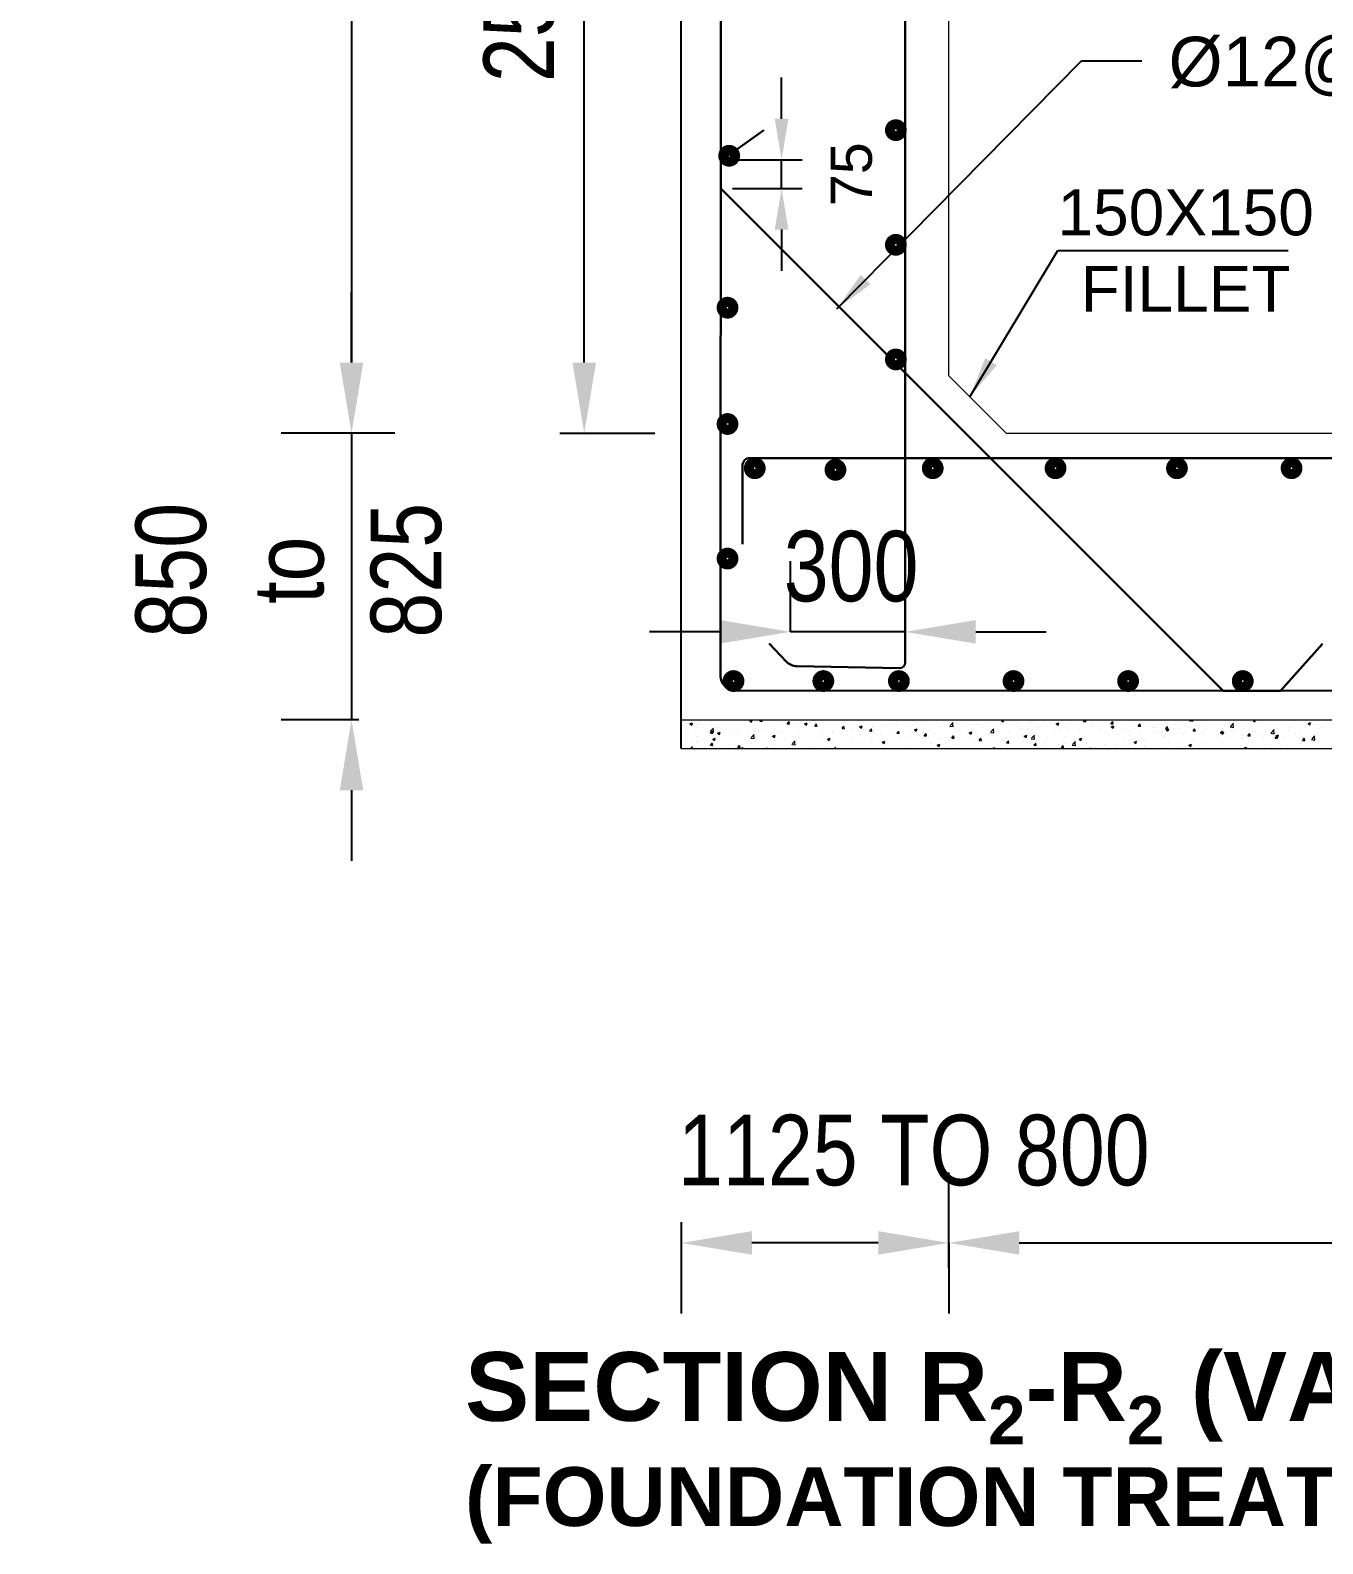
# Model space of a CAD drawing. Extents: x -358915 to 1258323, y -1667244 to -305611.
# Drawn here: x 703976 to 708374, y -1478012 to -1472863 of the extents above; entities that cross this region are included whole.
import ezdxf

# ---------------------------------------------------------------- set-up
doc = ezdxf.new("R2010")
doc.units = 0
doc.header["$LTSCALE"] = 300
doc.header["$MEASUREMENT"] = 0
doc.layers.get('DEFPOINTS').update_dxf_attribs({"linetype": 'CONTINUOUS'})
doc.layers.add('Dim', color=7, linetype='CONTINUOUS', lineweight=9)
doc.layers.add('ROD', color=1, linetype='CONTINUOUS', lineweight=30)
doc.layers.add('LINE', color=7, linetype='CONTINUOUS')
doc.layers.add('TXT', color=7, linetype='CONTINUOUS')
doc.styles.add('Arial', font='arial.ttf')
doc.styles.add('DIM', font='isocp3.shx')
doc.styles.add('dimText', font='ARIALN.TTF')
doc.dimstyles.new('dim n_120', dxfattribs={"dimtxt": 240, "dimasz": 240, "dimexe": 240, "dimexo": 150, "dimgap": 100, "dimtad": 2, "dimdec": 0, "dimzin": 0, "dimdsep": 46, "dimtxsty": 'DIM', "dimcen": 350, "dimclrd": 5, "dimclre": 5, "dimclrt": 7, "dimadec": 0, "dimazin": 0, "dimtfac": 1, "dimtdec": 0, "dimtmove": 0, "dimatfit": 3, "dimfxl": 240, "dimfxlon": 1, "dimtolj": 1, "dimtzin": 0, "dimarcsym": 0})
doc.dimstyles.new('dim_70', dxfattribs={"dimtxt": 140, "dimasz": 140, "dimexe": 70, "dimexo": 40, "dimgap": 50, "dimtad": 1, "dimdec": 0, "dimzin": 0, "dimdsep": 46, "dimtxsty": 'Arial', "dimcen": 0.09, "dimclrd": 5, "dimclre": 5, "dimclrt": 7, "dimadec": 0, "dimazin": 0, "dimtfac": 1, "dimtdec": 0, "dimtmove": 0, "dimatfit": 3, "dimfxl": 1, "dimtolj": 1, "dimtzin": 0, "dimarcsym": 0})

# ---------------------------------------------------------------- blocks, each defined once
blk = doc.blocks.new('*D1408')
at = {"layer": 'DEFPOINTS', "color": 0, "ltscale": 50, "transparency": 16777216}
for p in [(705775.8, -1465718.5), (705069.6, -1474233.5), (705367, -1474233.5)]:
    blk.add_point(p, dxfattribs=at)
at = {"layer": 'Dim', "color": 5, "lineweight": -2, "ltscale": 50, "transparency": 16777216}
for p, q in [((705309.6, -1465718.5), (704829.6, -1465718.5)), ((705069.6, -1465958.5), (705069.6, -1473993.5)), ((705217, -1474233.5), (704829.6, -1474233.5))]:
    blk.add_line(p, q, dxfattribs=at)
at = {"layer": 'Dim', "color": 5, "ltscale": 50, "transparency": 16777216}
for points in [[(705029.6, -1465958.5), (705109.6, -1465958.5), (705069.6, -1465718.5)], [(705029.6, -1473993.5), (705109.6, -1473993.5), (705069.6, -1474233.5)]]:
    blk.add_solid(points, dxfattribs=at)
at = {"layer": 'Dim', "color": 7, "ltscale": 50, "transparency": 16777216, "insert": (704935.4, -1469976), "char_height": 240, "attachment_point": 5, "rotation": 90, "style": 'dimText'}
blk.add_mtext('\\A1;6900 TO 7430 TO 7430', dxfattribs=at)
blk = doc.blocks.new('*D1409')
at = {"layer": 'DEFPOINTS', "color": 0, "ltscale": 50, "transparency": 16777216}
for p in [(705288.1, -1474233.5), (705069.6, -1475208.5), (705244, -1475208.5)]:
    blk.add_point(p, dxfattribs=at)
at = {"layer": 'Dim', "color": 5, "lineweight": -2, "ltscale": 50, "transparency": 16777216}
for p, q in [((705069.6, -1473993.5), (705069.6, -1473753.5)), ((705138.1, -1474233.5), (704829.6, -1474233.5)), ((705069.6, -1474233.5), (705069.6, -1475208.5)), ((705094, -1475208.5), (704829.6, -1475208.5)), ((705069.6, -1475448.5), (705069.6, -1475688.5))]:
    blk.add_line(p, q, dxfattribs=at)
at = {"layer": 'Dim', "color": 5, "ltscale": 50, "transparency": 16777216}
for points in [[(705029.6, -1473993.5), (705109.6, -1473993.5), (705069.6, -1474233.5)], [(705029.6, -1475448.5), (705109.6, -1475448.5), (705069.6, -1475208.5)]]:
    blk.add_solid(points, dxfattribs=at)
at = {"layer": 'Dim', "color": 7, "ltscale": 50, "transparency": 16777216, "insert": (704856.2, -1474699.9), "char_height": 240, "attachment_point": 5, "rotation": 90, "style": 'dimText'}
blk.add_mtext('\\A1;850\\Pto\\P825', dxfattribs=at)
blk = doc.blocks.new('*D1410')
at = {"layer": 'DEFPOINTS', "color": 0, "ltscale": 50, "transparency": 16777216}
for p in [(706326.3, -1473303.5), (706533, -1473303.5), (706326.2, -1473400.8)]:
    blk.add_point(p, dxfattribs=at)
at = {"layer": 'Dim', "color": 5, "lineweight": -2, "ltscale": 50, "transparency": 16777216}
for p, q in [((706533, -1473163.5), (706533, -1473023.5)), ((706366.3, -1473303.5), (706603, -1473303.5)), ((706533, -1473400.8), (706533, -1473303.5)), ((706366.2, -1473400.8), (706603, -1473400.8)), ((706533, -1473540.8), (706533, -1473680.8))]:
    blk.add_line(p, q, dxfattribs=at)
at = {"layer": 'Dim', "color": 5, "ltscale": 50, "transparency": 16777216}
for points in [[(706509.7, -1473163.5), (706556.3, -1473163.5), (706533, -1473303.5)], [(706509.7, -1473540.8), (706556.3, -1473540.8), (706533, -1473400.8)]]:
    blk.add_solid(points, dxfattribs=at)
at = {"layer": 'Dim', "color": 7, "lineweight": 18, "ltscale": 50, "transparency": 16777216, "insert": (706771.2, -1473352.6), "char_height": 140, "attachment_point": 5, "rotation": 90, "style": 'Arial'}
blk.add_mtext('\\A1;75', dxfattribs=at)
blk = doc.blocks.new('*D1412')
at = {"layer": 'DEFPOINTS', "color": 0, "ltscale": 50, "transparency": 16777216}
for p in [(707101.8, -1476897.4), (711924.7, -1476898.8), (711924.7, -1476988.4)]:
    blk.add_point(p, dxfattribs=at)
at = {"layer": 'Dim', "color": 5, "lineweight": -2, "ltscale": 50, "transparency": 16777216}
for p, q in [((707101.8, -1476988.4), (707101.8, -1477228.4)), ((707341.8, -1476988.4), (711684.7, -1476988.4)), ((711924.7, -1476988.4), (711924.7, -1477228.4))]:
    blk.add_line(p, q, dxfattribs=at)
at = {"layer": 'Dim', "color": 5, "ltscale": 50, "transparency": 16777216}
for points in [[(707341.8, -1476948.4), (707341.8, -1477028.4), (707101.8, -1476988.4)], [(711684.7, -1476948.4), (711684.7, -1477028.4), (711924.7, -1476988.4)]]:
    blk.add_solid(points, dxfattribs=at)
at = {"layer": 'Dim', "color": 7, "ltscale": 50, "transparency": 16777216, "insert": (709513.2, -1476798.4), "char_height": 240, "attachment_point": 5, "style": 'dimText'}
blk.add_mtext('\\A1;4000~4267', dxfattribs=at)
blk = doc.blocks.new('*D1415')
at = {"layer": 'DEFPOINTS', "color": 0, "ltscale": 50, "transparency": 16777216}
for p in [(706563.4, -1474909.4), (706563.4, -1475026), (706953.4, -1475026)]:
    blk.add_point(p, dxfattribs=at)
at = {"layer": 'Dim', "color": 5, "lineweight": -2, "ltscale": 50, "transparency": 16777216}
for p, q in [((706563.4, -1474909.4), (706563.4, -1474669.4)), ((706953.4, -1474909.4), (706953.4, -1474669.4)), ((706323.4, -1474909.4), (706083.4, -1474909.4)), ((706953.4, -1474909.4), (706563.4, -1474909.4)), ((707193.4, -1474909.4), (707433.4, -1474909.4))]:
    blk.add_line(p, q, dxfattribs=at)
at = {"layer": 'Dim', "color": 5, "ltscale": 50, "transparency": 16777216}
for points in [[(706323.4, -1474869.4), (706323.4, -1474949.4), (706563.4, -1474909.4)], [(707193.4, -1474869.4), (707193.4, -1474949.4), (706953.4, -1474909.4)]]:
    blk.add_solid(points, dxfattribs=at)
at = {"layer": 'Dim', "color": 7, "ltscale": 50, "transparency": 16777216, "insert": (706769.5, -1474687.4), "char_height": 240, "attachment_point": 5, "style": 'dimText'}
blk.add_mtext('\\A1;300', dxfattribs=at)
blk = doc.blocks.new('*D1418')
at = {"layer": 'DEFPOINTS', "color": 0, "ltscale": 50, "transparency": 16777216}
for p in [(706191.8, -1476768.1), (706191.8, -1476988.4), (707101.8, -1477224.1)]:
    blk.add_point(p, dxfattribs=at)
at = {"layer": 'Dim', "color": 5, "lineweight": -2, "ltscale": 50, "transparency": 16777216}
for p, q in [((707101.8, -1477074.1), (707101.8, -1476748.4)), ((706191.8, -1476918.1), (706191.8, -1477228.4)), ((706861.8, -1476988.4), (706431.8, -1476988.4))]:
    blk.add_line(p, q, dxfattribs=at)
at = {"layer": 'Dim', "color": 5, "ltscale": 50, "transparency": 16777216}
for points in [[(706431.8, -1476948.4), (706431.8, -1477028.4), (706191.8, -1476988.4)], [(706861.8, -1476948.4), (706861.8, -1477028.4), (707101.8, -1476988.4)]]:
    blk.add_solid(points, dxfattribs=at)
at = {"layer": 'Dim', "color": 7, "ltscale": 50, "transparency": 16777216, "insert": (706983, -1476674.1), "char_height": 240, "attachment_point": 5, "style": 'dimText'}
blk.add_mtext('\\A1;1125 TO 800', dxfattribs=at)
blk = doc.blocks.new('*D1406')
at = {"layer": 'DEFPOINTS', "color": 0, "ltscale": 50, "transparency": 16777216}
for p in [(705628.4, -1471233.5, 0), (705861.5, -1471233.5), (705628.4, -1474233.5, 0)]:
    blk.add_point(p, dxfattribs=at)
at = {"layer": 'Dim', "color": 5, "lineweight": -2, "ltscale": 50, "transparency": 16777216}
for p, q in [((705778.4, -1471233.5), (706101.5, -1471233.5)), ((705861.5, -1473993.5), (705861.5, -1471473.5)), ((705778.4, -1474233.5), (706101.5, -1474233.5))]:
    blk.add_line(p, q, dxfattribs=at)
at = {"layer": 'Dim', "color": 5, "ltscale": 50, "transparency": 16777216}
for points in [[(705821.5, -1471473.5), (705901.5, -1471473.5), (705861.5, -1471233.5)], [(705821.5, -1473993.5), (705901.5, -1473993.5), (705861.5, -1474233.5)]]:
    blk.add_solid(points, dxfattribs=at)
at = {"layer": 'Dim', "color": 7, "ltscale": 50, "transparency": 16777216, "insert": (705640.2, -1472733.5), "char_height": 240, "attachment_point": 5, "rotation": 90, "style": 'dimText'}
blk.add_mtext('\\A1;2500', dxfattribs=at)

msp = doc.modelspace()

# ---------------------------------------------------------------- linework, layer by layer
at = {"layer": 'Dim', "color": 2, "ltscale": 50}
for p, q in [((706225.3, -1475215.3, 0), (706225.3, -1475215.3, 0)), ((706310.4, -1475215, 0), (706310.4, -1475215, 0)), ((706335.3, -1475209.2, 0), (706335.3, -1475209.2, 0)), ((706424.4, -1475211.9, 0), (706433.5, -1475208.4, 0)), ((706424.4, -1475211.9, 0), (706430.8, -1475216.2, 0)), ((706430.8, -1475216.3, 0), (706433.4, -1475208.4, 0)), ((706459.2, -1475213.7, 0), (706463.7, -1475208.3, 0)), ((706459.2, -1475213.7, 0), (706467, -1475214.4, 0)), ((706466.9, -1475214.5, 0), (706465.8, -1475208.3, 0)), ((706552.5, -1475221.9, 0), (706558.7, -1475214.4, 0)), ((706560.2, -1475222.6, 0), (706558.7, -1475214.5, 0)), ((706643, -1475212.1, 0), (706643, -1475212.1, 0)), ((706853.3, -1475210.6, 0), (706853.3, -1475210.6, 0)), ((706922.7, -1475213.5, 0), (706922.7, -1475213.5, 0)), ((706963.5, -1475215.1, 0), (706963.5, -1475215.1, 0)), ((706966.3, -1475208.6, 0), (706977.8, -1475210.4, 0)), ((706974.6, -1475210.1, 0), (706974.6, -1475210.1, 0)), ((706977.8, -1475210.4, 0), (706977.6, -1475208.3, 0)), ((707004.6, -1475214.7, 0), (707004.6, -1475214.7, 0)), ((707037.1, -1475210.4, 0), (707037.1, -1475210.4, 0)), ((707242.3, -1475210.7, 0), (707242.3, -1475210.7, 0)), ((707280.9, -1475211.6, 0), (707289.4, -1475208.3, 0)), ((707280.9, -1475211.6, 0), (707287.4, -1475216, 0)), ((707287.3, -1475216, 0), (707289.9, -1475208.3, 0)), ((707305.3, -1475208.7, 0), (707305.3, -1475208.7, 0)), ((707311.7, -1475213.7, 0), (707311.7, -1475213.7, 0)), ((707379.9, -1475212, 0), (707379.9, -1475212, 0)), ((707499.2, -1475211, 0), (707499.2, -1475211, 0)), ((707560.1, -1475213.9, 0), (707564.7, -1475208.3, 0)), ((707560.1, -1475213.9, 0), (707567.9, -1475214.5, 0)), ((707567.8, -1475214.6, 0), (707566.7, -1475208.3, 0)), ((707571.2, -1475215, 0), (707571.2, -1475215, 0)), ((707653.3, -1475222, 0), (707659.6, -1475214.5, 0)), ((707661.1, -1475222.7, 0), (707659.6, -1475214.6, 0)), ((707755.6, -1475209.3, 0), (707755.6, -1475209.3, 0)), ((707902, -1475213.6, 0), (707902, -1475213.6, 0)), ((707920.2, -1475211.1, 0), (707931.8, -1475212.9, 0)), ((707921.7, -1475209.6, 0), (707922.8, -1475208.3, 0)), ((707931.8, -1475212.8, 0), (707931.2, -1475208.3, 0)), ((707948.7, -1475210.5, 0), (707948.7, -1475210.5, 0)), ((708081.7, -1475213.2, 0), (708081.7, -1475213.2, 0)), ((708131.5, -1475213, 0), (708131.5, -1475213, 0)), ((708137.4, -1475211.3, 0), (708145.2, -1475208.3, 0)), ((708137.4, -1475211.3, 0), (708143.9, -1475215.7, 0)), ((708143.9, -1475215.7, 0), (708146.3, -1475208.3, 0)), ((708234.6, -1475210.7, 0), (708234.6, -1475210.7, 0)), ((706217, -1475258.7, 0), (706217, -1475258.7, 0)), ((706220.9, -1475222.6, 0), (706230, -1475219.1, 0)), ((706220.9, -1475222.6, 0), (706227.3, -1475226.9, 0)), ((706227.3, -1475226.9, 0), (706229.9, -1475219.1, 0)), ((706243.2, -1475266.6, 0), (706243.2, -1475266.6, 0)), ((706244.8, -1475223.3, 0), (706244.8, -1475223.3, 0)), ((706244.9, -1475235.8, 0), (706244.9, -1475235.8, 0)), ((706245.9, -1475243.6, 0), (706245.9, -1475243.6, 0)), ((706253.6, -1475220, 0), (706253.6, -1475220, 0)), ((706262.3, -1475233.4, 0), (706262.3, -1475233.4, 0)), ((706286.1, -1475215.7, 0), (706286.1, -1475215.7, 0)), ((706286.5, -1475254.6, 0), (706286.5, -1475254.6, 0)), ((706289.8, -1475249.2, 0), (706301.4, -1475251, 0)), ((706290.7, -1475254.4, 0), (706297, -1475247, 0)), ((706290.7, -1475254.4, 0), (706298.5, -1475255.1, 0)), ((706291.2, -1475247.7, 0), (706301.4, -1475237.1, 0)), ((706292.9, -1475245.6, 0), (706292.9, -1475245.6, 0)), ((706294.7, -1475218.2, 0), (706294.7, -1475218.2, 0)), ((706294.9, -1475229.2, 0), (706294.9, -1475229.2, 0)), ((706298.5, -1475255.1, 0), (706297, -1475247, 0)), ((706301.3, -1475250.9, 0), (706299.9, -1475238.6, 0)), ((706301.1, -1475260.5, 0), (706301.1, -1475260.5, 0)), ((706308.8, -1475258.3, 0), (706308.8, -1475258.3, 0)), ((706312.7, -1475234.5, 0), (706312.7, -1475234.5, 0)), ((706314.3, -1475238.7, 0), (706314.3, -1475238.7, 0)), ((706315.1, -1475253.8, 0), (706324.2, -1475250.3, 0)), ((706315.1, -1475253.8, 0), (706321.6, -1475258.2, 0)), ((706321.6, -1475258.2, 0), (706324.2, -1475250.3, 0)), ((706362.4, -1475241.6, 0), (706362.4, -1475241.6, 0)), ((706376.4, -1475248.5, 0), (706376.4, -1475248.5, 0)), ((706383.2, -1475249.7, 0), (706383.2, -1475249.7, 0)), ((706383.7, -1475241.6, 0), (706383.7, -1475241.6, 0)), ((706415.8, -1475245.4, 0), (706415.8, -1475245.4, 0)), ((706430, -1475269.2, 0), (706440.1, -1475258.6, 0)), ((706438.2, -1475228.6, 0), (706438.2, -1475228.6, 0)), ((706440.1, -1475272.4, 0), (706438.6, -1475260.1, 0)), ((706443.1, -1475239.4, 0), (706443.1, -1475239.4, 0)), ((706453.1, -1475244.6, 0), (706453.1, -1475244.6, 0)), ((706465, -1475238.9, 0), (706465, -1475238.9, 0)), ((706502, -1475264.2, 0), (706511.1, -1475260.7, 0)), ((706502, -1475264.2, 0), (706508.4, -1475268.6, 0)), ((706508.4, -1475268.6, 0), (706511, -1475260.7, 0)), ((706508.8, -1475231, 0), (706508.8, -1475231, 0)), ((706514, -1475215.6, 0), (706514, -1475215.6, 0)), ((706522.5, -1475247.5, 0), (706522.5, -1475247.5, 0)), ((706547.1, -1475228.1, 0), (706547.1, -1475228.1, 0)), ((706552.5, -1475221.9, 0), (706560.2, -1475222.6, 0)), ((706574.7, -1475264.6, 0), (706574.7, -1475264.6, 0)), ((706576.3, -1475221.3, 0), (706576.3, -1475221.3, 0)), ((706579.7, -1475223.8, 0), (706579.7, -1475223.8, 0)), ((706591.8, -1475250.4, 0), (706591.8, -1475250.4, 0)), ((706611.2, -1475222.3, 0), (706620.3, -1475218.8, 0)), ((706611.2, -1475222.3, 0), (706617.7, -1475226.7, 0)), ((706617.6, -1475226.7, 0), (706620.3, -1475218.8, 0)), ((706628.9, -1475217.3, 0), (706628.9, -1475217.3, 0)), ((706641.5, -1475255.4, 0), (706641.5, -1475255.4, 0)), ((706645.7, -1475230.1, 0), (706652, -1475222.6, 0)), ((706645.7, -1475230.1, 0), (706653.5, -1475230.7, 0)), ((706653.4, -1475230.8, 0), (706651.9, -1475222.6, 0)), ((706661.2, -1475253.4, 0), (706661.2, -1475253.4, 0)), ((706676.8, -1475257.8, 0), (706676.8, -1475257.8, 0)), ((706707.1, -1475247.1, 0), (706707.1, -1475247.1, 0)), ((706709.4, -1475253.5, 0), (706709.4, -1475253.5, 0)), ((706730.6, -1475256.3, 0), (706730.6, -1475256.3, 0)), ((706736.1, -1475254.1, 0), (706736.1, -1475254.1, 0)), ((706738.9, -1475238.2, 0), (706745.2, -1475230.8, 0)), ((706738.9, -1475238.2, 0), (706746.7, -1475238.9, 0)), ((706746.7, -1475238.9, 0), (706745.2, -1475230.8, 0)), ((706758.6, -1475247, 0), (706758.6, -1475247, 0)), ((706774.6, -1475237.3, 0), (706774.6, -1475237.3, 0)), ((706798, -1475232.7, 0), (706807.1, -1475229.2, 0)), ((706798, -1475232.7, 0), (706804.5, -1475237.1, 0)), ((706800, -1475259.2, 0), (706800, -1475259.2, 0)), ((706804.5, -1475237.1, 0), (706807.1, -1475229.2, 0)), ((706811.9, -1475241.1, 0), (706811.9, -1475241.1, 0)), ((706832.2, -1475246.4, 0), (706838.5, -1475238.9, 0)), ((706832.2, -1475246.4, 0), (706840, -1475247.1, 0)), ((706839.9, -1475247.1, 0), (706838.4, -1475239, 0)), ((706840.7, -1475236.2, 0), (706840.7, -1475236.2, 0)), ((706841.4, -1475228.2, 0), (706841.4, -1475228.2, 0)), ((706869.4, -1475262.2, 0), (706869.4, -1475262.2, 0)), ((706873.2, -1475231.9, 0), (706873.2, -1475231.9, 0)), ((706887.7, -1475228.1, 0), (706887.7, -1475228.1, 0)), ((706905.5, -1475263.1, 0), (706905.5, -1475263.1, 0)), ((706907.1, -1475219.9, 0), (706907.1, -1475219.9, 0)), ((706918.8, -1475256.6, 0), (706918.8, -1475256.6, 0)), ((706922.5, -1475225.5, 0), (706922.5, -1475225.5, 0)), ((706925.4, -1475254.5, 0), (706931.7, -1475247.1, 0)), ((706925.4, -1475254.5, 0), (706933.2, -1475255.2, 0)), ((706933.2, -1475255.3, 0), (706931.7, -1475247.1, 0)), ((706938.8, -1475265.1, 0), (706938.8, -1475265.1, 0)), ((706970.4, -1475265.9, 0), (706970.4, -1475265.9, 0)), ((706973, -1475253.4, 0), (706973, -1475253.4, 0)), ((706984.9, -1475243.1, 0), (706994, -1475239.6, 0)), ((706984.9, -1475243.1, 0), (706991.3, -1475247.5, 0)), ((706991.3, -1475247.5, 0), (706993.9, -1475239.6, 0)), ((706992.1, -1475216.5, 0), (706992.1, -1475216.5, 0)), ((706994.7, -1475243.6, 0), (706994.7, -1475243.6, 0)), ((707002.9, -1475261.6, 0), (707002.9, -1475261.6, 0)), ((707018.7, -1475262.7, 0), (707024.9, -1475255.2, 0)), ((707018.7, -1475262.7, 0), (707026.4, -1475263.4, 0)), ((707026.4, -1475263.4, 0), (707024.9, -1475255.3, 0)), ((707039.7, -1475244.2, 0), (707039.7, -1475244.2, 0)), ((707052.2, -1475255.2, 0), (707052.2, -1475255.2, 0)), ((707061.5, -1475219.4, 0), (707061.5, -1475219.4, 0)), ((707070.5, -1475230.6, 0), (707070.5, -1475230.6, 0)), ((707105, -1475230.1, 0), (707116.6, -1475231.9, 0)), ((707105.4, -1475235.9, 0), (707105.4, -1475235.9, 0)), ((707106.4, -1475228.6, 0), (707116.6, -1475218.1, 0)), ((707111.9, -1475270.9, 0), (707118.2, -1475263.4, 0)), ((707116.5, -1475231.9, 0), (707115.1, -1475219.5, 0)), ((707119.7, -1475271.6, 0), (707118.2, -1475263.4, 0)), ((707130.9, -1475222.3, 0), (707130.9, -1475222.3, 0)), ((707134.3, -1475244.4, 0), (707134.3, -1475244.4, 0)), ((707146.3, -1475217.6, 0), (707146.3, -1475217.6, 0)), ((707166.8, -1475240.1, 0), (707166.8, -1475240.1, 0)), ((707171.7, -1475253.5, 0), (707180.8, -1475250, 0)), ((707171.7, -1475253.5, 0), (707178.1, -1475257.9, 0)), ((707172.9, -1475226.2, 0), (707172.9, -1475226.2, 0)), ((707178.1, -1475257.9, 0), (707180.7, -1475250, 0)), ((707195.9, -1475263.1, 0), (707195.9, -1475263.1, 0)), ((707200.3, -1475225.3, 0), (707200.3, -1475225.3, 0)), ((707216, -1475233.6, 0), (707216, -1475233.6, 0)), ((707238.1, -1475260.3, 0), (707238.1, -1475260.3, 0)), ((707239.7, -1475217, 0), (707239.7, -1475217, 0)), ((707243.7, -1475251.6, 0), (707255.3, -1475253.4, 0)), ((707245.2, -1475250.1, 0), (707255.3, -1475239.6, 0)), ((707255.3, -1475253.4, 0), (707253.9, -1475241.1, 0)), ((707269.7, -1475228.2, 0), (707269.7, -1475228.2, 0)), ((707271.7, -1475250.1, 0), (707271.7, -1475250.1, 0)), ((707298.1, -1475222.8, 0), (707298.1, -1475222.8, 0)), ((707303.8, -1475252, 0), (707303.8, -1475252, 0)), ((707330.7, -1475218.5, 0), (707330.7, -1475218.5, 0)), ((707339.1, -1475231.1, 0), (707339.1, -1475231.1, 0)), ((707345.7, -1475263.3, 0), (707345.7, -1475263.3, 0)), ((707347.6, -1475237, 0), (707347.6, -1475237, 0)), ((707358.5, -1475263.9, 0), (707367.6, -1475260.4, 0)), ((707358.5, -1475263.9, 0), (707365, -1475268.3, 0)), ((707364.9, -1475268.3, 0), (707367.6, -1475260.5, 0)), ((707371.3, -1475242.2, 0), (707371.3, -1475242.2, 0)), ((707381.1, -1475216.6, 0), (707381.1, -1475216.6, 0)), ((707383.9, -1475271.6, 0), (707394.1, -1475261.1, 0)), ((707394, -1475274.9, 0), (707392.6, -1475262.6, 0)), ((707408.5, -1475234.1, 0), (707408.5, -1475234.1, 0)), ((707423.4, -1475224, 0), (707423.4, -1475224, 0)), ((707427.8, -1475252.5, 0), (707427.8, -1475252.5, 0)), ((707438, -1475233.1, 0), (707438, -1475233.1, 0)), ((707450.5, -1475219.5, 0), (707450.5, -1475219.5, 0)), ((707460.4, -1475248.2, 0), (707460.4, -1475248.2, 0)), ((707467.7, -1475222, 0), (707476.8, -1475218.5, 0)), ((707467.7, -1475222, 0), (707474.2, -1475226.4, 0)), ((707474.2, -1475226.4, 0), (707476.8, -1475218.5, 0)), ((707477.9, -1475237, 0), (707477.9, -1475237, 0)), ((707503.7, -1475224.8, 0), (707503.7, -1475224.8, 0)), ((707509.6, -1475241.7, 0), (707509.6, -1475241.7, 0)), ((707519.9, -1475222.5, 0), (707519.9, -1475222.5, 0)), ((707547.3, -1475239.9, 0), (707547.3, -1475239.9, 0)), ((707569.6, -1475258.3, 0), (707569.6, -1475258.3, 0)), ((707589.3, -1475225.4, 0), (707589.3, -1475225.4, 0)), ((707591.7, -1475230.9, 0), (707591.7, -1475230.9, 0)), ((707616.7, -1475242.9, 0), (707616.7, -1475242.9, 0)), ((707624.2, -1475226.6, 0), (707624.2, -1475226.6, 0)), ((707636.4, -1475249.1, 0), (707636.4, -1475249.1, 0)), ((707645.4, -1475262.5, 0), (707645.4, -1475262.5, 0)), ((707653.3, -1475222, 0), (707661.1, -1475222.7, 0)), ((707654.6, -1475232.4, 0), (707663.7, -1475228.9, 0)), ((707654.6, -1475232.4, 0), (707661, -1475236.8, 0)), ((707658.7, -1475228.3, 0), (707658.7, -1475228.3, 0)), ((707661, -1475236.8, 0), (707663.6, -1475228.9, 0)), ((707673.5, -1475220.1, 0), (707673.5, -1475220.1, 0)), ((707686.1, -1475245.8, 0), (707686.1, -1475245.8, 0)), ((707702, -1475240.8, 0), (707702, -1475240.8, 0)), ((707721.3, -1475249.5, 0), (707721.3, -1475249.5, 0)), ((707721.4, -1475260.6, 0), (707721.4, -1475260.6, 0)), ((707728.1, -1475231.3, 0), (707728.1, -1475231.3, 0)), ((707746.6, -1475230.2, 0), (707752.9, -1475222.7, 0)), ((707746.6, -1475230.2, 0), (707754.4, -1475230.8, 0)), ((707754.3, -1475230.9, 0), (707752.8, -1475222.7, 0)), ((707753.9, -1475256.3, 0), (707753.9, -1475256.3, 0)), ((707755.5, -1475248.7, 0), (707755.5, -1475248.7, 0)), ((707769.6, -1475231.1, 0), (707769.6, -1475231.1, 0)), ((707797.1, -1475236.5, 0), (707797.1, -1475236.5, 0)), ((707797.5, -1475234.2, 0), (707797.5, -1475234.2, 0)), ((707803.2, -1475249.8, 0), (707803.2, -1475249.8, 0)), ((707824.9, -1475251.7, 0), (707824.9, -1475251.7, 0)), ((707828.2, -1475265.1, 0), (707828.2, -1475265.1, 0)), ((707834.7, -1475265.2, 0), (707834.7, -1475265.2, 0)), ((707836.3, -1475221.9, 0), (707836.3, -1475221.9, 0)), ((707839.8, -1475238.3, 0), (707846.1, -1475230.9, 0)), ((707839.8, -1475238.3, 0), (707847.6, -1475239, 0)), ((707841.4, -1475242.8, 0), (707850.5, -1475239.3, 0)), ((707841.4, -1475242.8, 0), (707847.9, -1475247.2, 0)), ((707847.6, -1475239.1, 0), (707846.1, -1475230.9, 0)), ((707847.8, -1475247.2, 0), (707850.5, -1475239.3, 0)), ((707866.9, -1475237.1, 0), (707866.9, -1475237.1, 0)), ((707872.9, -1475223.5, 0), (707872.9, -1475223.5, 0)), ((707885.3, -1475239, 0), (707885.3, -1475239, 0)), ((707894.3, -1475254.6, 0), (707894.3, -1475254.6, 0)), ((707900.4, -1475256.9, 0), (707900.4, -1475256.9, 0)), ((707904, -1475252.1, 0), (707904, -1475252.1, 0)), ((707917.8, -1475234.7, 0), (707917.8, -1475234.7, 0)), ((707933.1, -1475246.5, 0), (707939.3, -1475239, 0)), ((707933.1, -1475246.5, 0), (707940.8, -1475247.2, 0)), ((707936.3, -1475240.1, 0), (707936.3, -1475240.1, 0)), ((707940.8, -1475247.2, 0), (707939.3, -1475239.1, 0)), ((707963.7, -1475257.5, 0), (707963.7, -1475257.5, 0)), ((707967, -1475228.3, 0), (707967, -1475228.3, 0)), ((707967.9, -1475247.1, 0), (707967.9, -1475247.1, 0)), ((707979.9, -1475239, 0), (707979.9, -1475239, 0)), ((708005.7, -1475243, 0), (708005.7, -1475243, 0)), ((708026.3, -1475254.6, 0), (708032.6, -1475247.2, 0)), ((708026.3, -1475254.6, 0), (708034.1, -1475255.3, 0)), ((708028.2, -1475253.2, 0), (708037.3, -1475249.8, 0)), ((708028.2, -1475253.2, 0), (708034.7, -1475257.6, 0)), ((708034.1, -1475255.4, 0), (708032.6, -1475247.2, 0)), ((708033.1, -1475260.5, 0), (708033.1, -1475260.5, 0)), ((708034.6, -1475257.6, 0), (708037.3, -1475249.8, 0)), ((708034.7, -1475238, 0), (708034.7, -1475238, 0)), ((708047.5, -1475264.4, 0), (708047.5, -1475264.4, 0)), ((708049.1, -1475217.4, 0), (708049.1, -1475217.4, 0)), ((708055.7, -1475226, 0), (708055.7, -1475226, 0)), ((708059, -1475232.6, 0), (708070.5, -1475234.4, 0)), ((708060.4, -1475231.1, 0), (708070.5, -1475220.5, 0)), ((708070.5, -1475234.4, 0), (708069.1, -1475222, 0)), ((708075, -1475245.9, 0), (708075, -1475245.9, 0)), ((708096.7, -1475258, 0), (708096.7, -1475258, 0)), ((708100.3, -1475229.6, 0), (708100.3, -1475229.6, 0)), ((708102.5, -1475263.4, 0), (708102.5, -1475263.4, 0)), ((708119.6, -1475262.8, 0), (708125.8, -1475255.3, 0)), ((708119.6, -1475262.8, 0), (708127.3, -1475263.5, 0)), ((708127.3, -1475263.5, 0), (708125.8, -1475255.4, 0)), ((708144.4, -1475248.9, 0), (708144.4, -1475248.9, 0)), ((708166.3, -1475263.2, 0), (708166.3, -1475263.2, 0)), ((708167.8, -1475219.9, 0), (708167.8, -1475219.9, 0)), ((708171.9, -1475266.3, 0), (708171.9, -1475266.3, 0)), ((708178.8, -1475247.1, 0), (708178.8, -1475247.1, 0)), ((708181.1, -1475258.5, 0), (708181.1, -1475258.5, 0)), ((708197.7, -1475254.1, 0), (708209.3, -1475255.9, 0)), ((708199.1, -1475252.6, 0), (708209.3, -1475242, 0)), ((708209.2, -1475255.9, 0), (708207.8, -1475243.5, 0)), ((708211.4, -1475242.9, 0), (708211.4, -1475242.9, 0)), ((708212.8, -1475271, 0), (708219.1, -1475263.5, 0)), ((708213.8, -1475251.8, 0), (708213.8, -1475251.8, 0)), ((708215, -1475263.7, 0), (708224.1, -1475260.2, 0)), ((708215, -1475263.7, 0), (708221.5, -1475268, 0)), ((708220.5, -1475271.7, 0), (708219, -1475263.5, 0)), ((708221.5, -1475268, 0), (708224.1, -1475260.2, 0)), ((708233, -1475254, 0), (708233, -1475254, 0)), ((708256.9, -1475245.5, 0), (708256.9, -1475245.5, 0)), ((708260.6, -1475236.4, 0), (708260.6, -1475236.4, 0)), ((708283.2, -1475254.7, 0), (708283.2, -1475254.7, 0)), ((708298.7, -1475245.7, 0), (708298.7, -1475245.7, 0)), ((708324.3, -1475221.7, 0), (708333.4, -1475218.2, 0)), ((708324.3, -1475221.7, 0), (708330.7, -1475226.1, 0)), ((708330.7, -1475226.1, 0), (708333.3, -1475218.2, 0)), ((708332.8, -1475232.5, 0), (708332.8, -1475232.5, 0)), ((708337.9, -1475274.1, 0), (708348, -1475263.6, 0)), ((708342.7, -1475225.6, 0), (708342.7, -1475225.6, 0)), ((708348, -1475277.4, 0), (708346.5, -1475265, 0)), ((708352.6, -1475257.7, 0), (708352.6, -1475257.7, 0)), ((708366.2, -1475235.9, 0), (708366.2, -1475235.9, 0)), ((706223.4, -1475305.8, 0), (706229.8, -1475299.2, 0)), ((706227.4, -1475299.1, 0), (706227.4, -1475299.1, 0)), ((706228.1, -1475284.7, 0), (706228.1, -1475284.7, 0)), ((706229, -1475305.8, 0), (706228.4, -1475300.7, 0)), ((706244.3, -1475286.9, 0), (706244.3, -1475286.9, 0)), ((706248.2, -1475287.2, 0), (706248.2, -1475287.2, 0)), ((706251.9, -1475267, 0), (706251.9, -1475267, 0)), ((706260.7, -1475280.4, 0), (706260.7, -1475280.4, 0)), ((706269.4, -1475284.6, 0), (706269.4, -1475284.6, 0)), ((706288.9, -1475305.1, 0), (706288.9, -1475305.1, 0)), ((706290.8, -1475295.2, 0), (706297, -1475287.7, 0)), ((706290.8, -1475295.2, 0), (706298.5, -1475295.9, 0)), ((706296.8, -1475302.1, 0), (706296.8, -1475302.1, 0)), ((706298.5, -1475295.9, 0), (706297, -1475287.8, 0)), ((706298.5, -1475274.9, 0), (706307.6, -1475271.4, 0)), ((706298.5, -1475274.9, 0), (706304.9, -1475279.3, 0)), ((706304.9, -1475279.3, 0), (706307.5, -1475271.4, 0)), ((706307.3, -1475301.5, 0), (706307.3, -1475301.5, 0)), ((706309.9, -1475273.9, 0), (706309.9, -1475273.9, 0)), ((706311.1, -1475277.8, 0), (706311.1, -1475277.8, 0)), ((706349, -1475301, 0), (706349, -1475301, 0)), ((706374.8, -1475291.8, 0), (706374.8, -1475291.8, 0)), ((706381.6, -1475296.7, 0), (706381.6, -1475296.7, 0)), ((706384, -1475303.4, 0), (706390.3, -1475295.9, 0)), ((706384, -1475303.4, 0), (706391.8, -1475304.1, 0)), ((706391.7, -1475304.1, 0), (706390.2, -1475295.9, 0)), ((706393.6, -1475305.8, 0), (706401.8, -1475302.7, 0)), ((706400.7, -1475305.8, 0), (706401.8, -1475302.7, 0)), ((706428.5, -1475270.7, 0), (706440.1, -1475272.5, 0)), ((706430.8, -1475290.2, 0), (706430.8, -1475290.2, 0)), ((706441.5, -1475282.6, 0), (706441.5, -1475282.6, 0)), ((706482, -1475305.8, 0), (706483.5, -1475304.1, 0)), ((706483.8, -1475305.8, 0), (706483.5, -1475304.1, 0)), ((706507.2, -1475274.3, 0), (706507.2, -1475274.3, 0)), ((706508.6, -1475293.1, 0), (706508.6, -1475293.1, 0)), ((706512.9, -1475279.4, 0), (706512.9, -1475279.4, 0)), ((706545.5, -1475275.1, 0), (706545.5, -1475275.1, 0)), ((706567.3, -1475292.2, 0), (706578.8, -1475294, 0)), ((706568.7, -1475290.7, 0), (706578.8, -1475280.1, 0)), ((706578.8, -1475294, 0), (706577.4, -1475281.6, 0)), ((706584.4, -1475280.1, 0), (706584.4, -1475280.1, 0)), ((706594.7, -1475268.6, 0), (706594.7, -1475268.6, 0)), ((706639.9, -1475298.7, 0), (706639.9, -1475298.7, 0)), ((706660.2, -1475267.1, 0), (706660.2, -1475267.1, 0)), ((706675.2, -1475304.8, 0), (706675.2, -1475304.8, 0)), ((706688.8, -1475274.6, 0), (706697.9, -1475271.1, 0)), ((706688.8, -1475274.6, 0), (706695.3, -1475279, 0)), ((706691.4, -1475295.7, 0), (706691.4, -1475295.7, 0)), ((706695.2, -1475279, 0), (706697.9, -1475271.1, 0)), ((706705.5, -1475290.4, 0), (706705.5, -1475290.4, 0)), ((706713.6, -1475305.8, 0), (706717.6, -1475301.7, 0)), ((706716.4, -1475305.8, 0), (706716.1, -1475303.1, 0)), ((706724.4, -1475298.3, 0), (706724.4, -1475298.3, 0)), ((706767.2, -1475282.6, 0), (706767.2, -1475282.6, 0)), ((706773.1, -1475280.6, 0), (706773.1, -1475280.6, 0)), ((706806.5, -1475287.5, 0), (706806.5, -1475287.5, 0)), ((706839, -1475283.2, 0), (706839, -1475283.2, 0)), ((706839.8, -1475271.5, 0), (706839.8, -1475271.5, 0)), ((706843, -1475269.6, 0), (706843, -1475269.6, 0)), ((706875.6, -1475285, 0), (706884.7, -1475281.6, 0)), ((706875.6, -1475285, 0), (706882.1, -1475289.4, 0)), ((706882.1, -1475289.4, 0), (706884.7, -1475281.6, 0)), ((706888.3, -1475276.7, 0), (706888.3, -1475276.7, 0)), ((706968.5, -1475302.1, 0), (706968.5, -1475302.1, 0)), ((706971.4, -1475296.7, 0), (706971.4, -1475296.7, 0)), ((707008.2, -1475268, 0), (707008.2, -1475268, 0)), ((707038.2, -1475287.5, 0), (707038.2, -1475287.5, 0)), ((707044.3, -1475289.1, 0), (707044.3, -1475289.1, 0)), ((707062.5, -1475295.5, 0), (707071.6, -1475292, 0)), ((707062.5, -1475295.5, 0), (707068.9, -1475299.8, 0)), ((707068.9, -1475299.8, 0), (707071.5, -1475292, 0)), ((707077.6, -1475271, 0), (707077.6, -1475271, 0)), ((707100.1, -1475295.6, 0), (707100.1, -1475295.6, 0)), ((707103.8, -1475279.2, 0), (707103.8, -1475279.2, 0)), ((707111.9, -1475270.8, 0), (707119.7, -1475271.5, 0)), ((707120.1, -1475276.1, 0), (707120.1, -1475276.1, 0)), ((707132.6, -1475291.3, 0), (707132.6, -1475291.3, 0)), ((707147, -1475273.9, 0), (707147, -1475273.9, 0)), ((707171.3, -1475269.5, 0), (707171.3, -1475269.5, 0)), ((707181.8, -1475284.9, 0), (707181.8, -1475284.9, 0)), ((707205.2, -1475279, 0), (707211.4, -1475271.5, 0)), ((707205.2, -1475279, 0), (707212.9, -1475279.7, 0)), ((707212.9, -1475279.7, 0), (707211.4, -1475271.6, 0)), ((707216.4, -1475276.8, 0), (707216.4, -1475276.8, 0)), ((707236.5, -1475303.6, 0), (707236.5, -1475303.6, 0)), ((707249.4, -1475305.8, 0), (707258.4, -1475302.4, 0)), ((707257.2, -1475305.8, 0), (707258.3, -1475302.4, 0)), ((707263.9, -1475274.1, 0), (707263.9, -1475274.1, 0)), ((707285.8, -1475279.8, 0), (707285.8, -1475279.8, 0)), ((707296.5, -1475269.8, 0), (707296.5, -1475269.8, 0)), ((707298.4, -1475287.2, 0), (707304.7, -1475279.7, 0)), ((707298.4, -1475287.2, 0), (707306.2, -1475287.8, 0)), ((707302.2, -1475295.3, 0), (707302.2, -1475295.3, 0)), ((707306.1, -1475287.9, 0), (707304.6, -1475279.7, 0)), ((707355.2, -1475282.7, 0), (707355.2, -1475282.7, 0)), ((707369.7, -1475285.5, 0), (707369.7, -1475285.5, 0)), ((707382.5, -1475273.2, 0), (707394.1, -1475274.9, 0)), ((707391.6, -1475295.3, 0), (707397.9, -1475287.9, 0)), ((707391.6, -1475295.3, 0), (707399.4, -1475296, 0)), ((707393.6, -1475303.7, 0), (707393.6, -1475303.7, 0)), ((707399.4, -1475296, 0), (707397.9, -1475287.9, 0)), ((707418, -1475301.6, 0), (707418, -1475301.6, 0)), ((707424.6, -1475285.6, 0), (707424.6, -1475285.6, 0)), ((707426.2, -1475299.5, 0), (707426.2, -1475299.5, 0)), ((707436.4, -1475276.4, 0), (707436.4, -1475276.4, 0)), ((707475.4, -1475293, 0), (707475.4, -1475293, 0)), ((707484.9, -1475303.5, 0), (707491.2, -1475296, 0)), ((707484.9, -1475303.5, 0), (707492.7, -1475304.2, 0)), ((707492.6, -1475304.2, 0), (707491.1, -1475296.1, 0)), ((707493.8, -1475288.6, 0), (707493.8, -1475288.6, 0)), ((707494, -1475288.6, 0), (707494, -1475288.6, 0)), ((707502.1, -1475268, 0), (707502.1, -1475268, 0)), ((707521.2, -1475294.7, 0), (707532.8, -1475296.5, 0)), ((707522.7, -1475293.2, 0), (707532.8, -1475282.6, 0)), ((707532.8, -1475296.4, 0), (707531.3, -1475284.1, 0)), ((707545.3, -1475274.4, 0), (707554.4, -1475270.9, 0)), ((707545.3, -1475274.4, 0), (707551.8, -1475278.7, 0)), ((707551.8, -1475278.7, 0), (707554.4, -1475270.9, 0)), ((707557.5, -1475282.2, 0), (707557.5, -1475282.2, 0)), ((707563.4, -1475291.5, 0), (707563.4, -1475291.5, 0)), ((707568, -1475301.6, 0), (707568, -1475301.6, 0)), ((707569.6, -1475275.6, 0), (707569.6, -1475275.6, 0)), ((707583, -1475305.8, 0), (707584.4, -1475304.2, 0)), ((707584.7, -1475305.8, 0), (707584.4, -1475304.2, 0)), ((707590, -1475277.9, 0), (707590, -1475277.9, 0)), ((707600.8, -1475304.1, 0), (707600.8, -1475304.1, 0)), ((707632.8, -1475294.4, 0), (707632.8, -1475294.4, 0)), ((707634.8, -1475292.4, 0), (707634.8, -1475292.4, 0)), ((707639.3, -1475271.4, 0), (707639.3, -1475271.4, 0)), ((707669.9, -1475305.8, 0), (707671.5, -1475304.1, 0)), ((707670.1, -1475305.8, 0), (707670.1, -1475305.6, 0)), ((707676.6, -1475291.1, 0), (707676.6, -1475291.1, 0)), ((707700.5, -1475284.1, 0), (707700.5, -1475284.1, 0)), ((707702.2, -1475297.4, 0), (707702.2, -1475297.4, 0)), ((707732.2, -1475284.8, 0), (707741.3, -1475281.3, 0)), ((707732.2, -1475284.8, 0), (707738.6, -1475289.1, 0)), ((707738.6, -1475289.1, 0), (707741.2, -1475281.3, 0)), ((707752.4, -1475278.1, 0), (707752.4, -1475278.1, 0)), ((707768, -1475274.3, 0), (707768, -1475274.3, 0)), ((707769, -1475301.1, 0), (707769, -1475301.1, 0)), ((707771.6, -1475300.3, 0), (707771.6, -1475300.3, 0)), ((707841, -1475303.2, 0), (707841, -1475303.2, 0)), ((707851.1, -1475290.3, 0), (707851.1, -1475290.3, 0)), ((707883.6, -1475286, 0), (707883.6, -1475286, 0)), ((707898.8, -1475300.1, 0), (707898.8, -1475300.1, 0)), ((707919, -1475295.2, 0), (707928.1, -1475291.7, 0)), ((707919, -1475295.2, 0), (707925.5, -1475299.5, 0)), ((707925.4, -1475299.5, 0), (707928.1, -1475291.7, 0)), ((707932.8, -1475279.5, 0), (707932.8, -1475279.5, 0)), ((707953.7, -1475297.5, 0), (707953.7, -1475297.5, 0)), ((707966.3, -1475290.4, 0), (707966.3, -1475290.4, 0)), ((708014.9, -1475268.7, 0), (708014.9, -1475268.7, 0)), ((708029.5, -1475284.5, 0), (708029.5, -1475284.5, 0)), ((708033.1, -1475281.2, 0), (708033.1, -1475281.2, 0)), ((708098.7, -1475272.9, 0), (708098.7, -1475272.9, 0)), ((708105.3, -1475271.5, 0), (708105.3, -1475271.5, 0)), ((708105.8, -1475305.6, 0), (708114.9, -1475302.1, 0)), ((708105.8, -1475305.6, 0), (708106.2, -1475305.8, 0)), ((708113.6, -1475305.8, 0), (708114.9, -1475302.1, 0)), ((708144.6, -1475298.4, 0), (708144.6, -1475298.4, 0)), ((708177.2, -1475294.1, 0), (708177.2, -1475294.1, 0)), ((708212.8, -1475271, 0), (708220.6, -1475271.6, 0)), ((708226.4, -1475287.7, 0), (708226.4, -1475287.7, 0)), ((708231.4, -1475297.3, 0), (708231.4, -1475297.3, 0)), ((708241.3, -1475269.3, 0), (708241.3, -1475269.3, 0)), ((708297.1, -1475289, 0), (708297.1, -1475289, 0)), ((708306, -1475279.1, 0), (708312.3, -1475271.6, 0)), ((708306, -1475279.1, 0), (708313.8, -1475279.8, 0)), ((708308.5, -1475276.8, 0), (708308.5, -1475276.8, 0)), ((708310.6, -1475272.2, 0), (708310.6, -1475272.2, 0)), ((708313.8, -1475279.8, 0), (708312.3, -1475271.7, 0)), ((708336.4, -1475275.6, 0), (708348, -1475277.4, 0)), ((708341, -1475272.6, 0), (708341, -1475272.6, 0)), ((708364.6, -1475279.2, 0), (708364.6, -1475279.2, 0))]:
    msp.add_line(p, q, dxfattribs=at)
at = {"layer": 'LINE'}
msp.add_line((706191.8, -1475306, 0), (706191.6, -1465718.5, 0), dxfattribs=at)
at = {"layer": 'LINE', "lineweight": 18}
for p, q in [((707101.8, -1474038.5, 0), (707101.8, -1465718.5, 0)), ((707296.8, -1474233.5, 0), (707101.8, -1474038.5, 0)), ((707296.8, -1474233.5, 0), (711729.7, -1474233.5, 0)), ((706191.8, -1475208.5, 0), (712834.7, -1475207.9, 0)), ((706191.8, -1475306, 0), (712834.7, -1475305.4, 0))]:
    msp.add_line(p, q, dxfattribs=at)
at = {"layer": 'LINE', "lineweight": 18, "elevation": 0}
msp.add_lwpolyline([(706191.8, -1475208.5), (712834.7, -1475208.5)], dxfattribs=at)
at = {"layer": 'ROD'}
for p, q in [((706324.7, -1475057, 0), (706332.8, -1465894, 0)), ((706953.4, -1475013.5, 0), (706953.4, -1465895.4, 0)), ((709507.5, -1474318, 0), (706425.7, -1474318, 0)), ((706399.7, -1474344, 0), (706399.7, -1474611, 0)), ((706491.2, -1474949.2, 0), (706548.4, -1475010, 0)), ((706585.3, -1475026.4, 0), (706933.9, -1475033, 0)), ((709507.5, -1475111, 0), (706376.7, -1475109.1, 0))]:
    msp.add_line(p, q, dxfattribs=at)
at = {"layer": 'ROD', "elevation": 0}
for points in [[(706447.6, -1473522.1), (706326.2, -1473400.7), (706326.2, -1473400.7), (706326.3, -1473307.4), (706472.8, -1473202.1)], [(708035.5, -1475110), (706326.2, -1473400.7)], [(708035.5, -1475110), (708230.5, -1475110), (708373.6, -1474949.7)]]:
    msp.add_lwpolyline(points, dxfattribs=at)
at = {"layer": 'ROD', "const_width": 39.9, "elevation": 0}
for points in [[(706938.1, -1473197.2, -1), (706905.5, -1473208, -1)], [(706370.5, -1473283.1, -1), (706338.8, -1473296.3, -1)], [(706938.1, -1473587.2, -1), (706905.5, -1473598, -1)], [(706364.9, -1473800, -1), (706333.2, -1473813.2, -1)], [(706938.1, -1473988, 1), (706905.5, -1473977.2, 1)], [(706364.9, -1474195.7, -1), (706333.2, -1474208.8, -1)], [(706458, -1474347.4, -1), (706425.4, -1474358.2, -1)], [(706732.6, -1474352.7, -1), (706700, -1474363.5, -1)], [(707063.5, -1474347.4, -1), (707031, -1474358.2, -1)], [(707481.5, -1474347.4, -1), (707448.9, -1474358.2, -1)], [(707894.6, -1474347.4, -1), (707862.1, -1474358.2, -1)], [(708284.6, -1474347.4, -1), (708252.1, -1474358.2, -1)], [(706364.9, -1474653.6, -1), (706333.2, -1474666.7, -1)], [(706385.7, -1475071.4, -1), (706353.1, -1475082.3, -1)], [(706691.4, -1475071.4, -1), (706658.8, -1475082.3, -1)], [(706948.5, -1475071.4, -1), (706915.9, -1475082.3, -1)], [(707338.5, -1475071.4, -1), (707305.9, -1475082.3, -1)], [(707728.5, -1475071.4, -1), (707695.9, -1475082.3, -1)], [(708118.5, -1475071.4, -1), (708085.9, -1475082.3, -1)]]:
    msp.add_lwpolyline(points, format="xyb", close=True, dxfattribs=at)
at = {"layer": 'ROD'}
for centre, radius, start, end in [((706425.7, -1474344, 0), 26, 90, 180), ((706376.7, -1475057.1, 0), 52, 179.9495, 269.9651), ((706586.3, -1474974.4, 0), 52, 223.2253, 268.9104), ((706933.9, -1475013.5, 0), 19.5, 270, 0)]:
    msp.add_arc(centre, radius, start, end, dxfattribs=at)

# ---------------------------------------------------------------- texts
at = {"layer": 'TXT', "color": 0, "attachment_point": 4, "style": 'Arial'}
for s, insert, char_height, width in [('%%C12@300C/C', (707849.9, -1472986.2, 0), 169, 1753.522), ('\\pxqc;150X150\\PFILLET', (707411.7, -1473612.3, 0), 156, 992.43)]:
    msp.add_mtext(s, dxfattribs=dict(at, insert=insert, char_height=char_height, width=width))
at = {"layer": 'TXT', "color": 0, "insert": (705455.9, -1477866.3, 0), "char_height": 130, "width": 12654.453, "attachment_point": 4}
msp.add_mtext('\\A1;{\\fArial|b1|i0|c0|p34;\\H1.8x;\\C6;SECTION R\\H0.7x;\\S^ 2;\\H1.429x;-R\\H0.7x;\\S^ 2;\\H1.429x; (VALID FOR 1050 LENGTH IN WING WALL PORTION)\\P\\A0;\\H0.8542x;\\C7;(FOUNDATION TREATMENT SHOWN IN SHEET NO  21, 22 & 23 OF 25) \\P\\A1;\\fArial|b0|i0|c0|p34;\\H1.138x;\\C6; }', dxfattribs=at)

# ---------------------------------------------------------------- dimensions: what is measured, and where the dimension line sits
at = {"layer": 'Dim', "ltscale": 50}
dim = msp.add_linear_dim(base=(705069.6, -1474233.5, 0), p1=(705775.8, -1465718.5, 0), p2=(705367, -1474233.5, 0), angle=90, text='6900 TO 7430 TO 7430', dimstyle='dim n_120', override={"dimgap": 10, "dimtxsty": 'dimText', "dimtmove": 2}, dxfattribs=at)
dim.commit()
dim.dimension.update_dxf_attribs({"geometry": '*D1408', "text_midpoint": (704935.4, -1469976, 0)})
for base, p1, p2, text, picture, middle in [((705861.5, -1471233.5), (705628.4, -1474233.5, 0), (705628.4, -1471233.5, 0), '2500', '*D1406', (705640.2, -1472733.5)), ((705069.6, -1475208.5, 0), (705288.1, -1474233.5, 0), (705244, -1475208.5, 0), '850\\Pto\\P825', '*D1409', (704856.2, -1474699.9, 0))]:
    dim = msp.add_linear_dim(base=base, p1=p1, p2=p2, angle=90, text=text, dimstyle='dim n_120', override={"dimgap": 10, "dimtxsty": 'dimText', "dimtmove": 2}, dxfattribs=at)
    dim.commit()
    dim.dimension.update_dxf_attribs({"geometry": picture, "text_midpoint": middle, "dimtype": 160})
at = {"layer": 'Dim', "lineweight": 18, "ltscale": 50}
dim = msp.add_linear_dim(base=(706533, -1473303.5, 0), p1=(706326.2, -1473400.8, 0), p2=(706326.3, -1473303.5, 0), angle=90, text='75', dimstyle='dim_70', override={"dimtxsty": 'Arial', "dimtmove": 2}, dxfattribs=at)
dim.commit()
dim.dimension.update_dxf_attribs({"geometry": '*D1410', "text_midpoint": (706771.2, -1473352.6, 0), "dimtype": 160})
at = {"layer": 'Dim', "ltscale": 50}
for base, p1, p2, text, picture, middle in [((706563.4, -1474909.4, 0), (706953.4, -1475026, 0), (706563.4, -1475026, 0), '300', '*D1415', (706769.5, -1474687.4, 0)), ((706191.8, -1476988.4, 0), (707101.8, -1477224.1, 0), (706191.8, -1476768.1, 0), '1125 TO 800', '*D1418', (706983, -1476674.1, 0)), ((711924.7, -1476988.4, 0), (707101.8, -1476897.4, 0), (711924.7, -1476898.8, 0), '4000~4267', '*D1412', (709513.2, -1476798.4, 0))]:
    dim = msp.add_linear_dim(base=base, p1=p1, p2=p2, text=text, dimstyle='dim n_120', override={"dimgap": 10, "dimtxsty": 'dimText', "dimtmove": 2}, dxfattribs=at)
    dim.commit()
    dim.dimension.update_dxf_attribs({"geometry": picture, "text_midpoint": middle, "dimtype": 160})

# ---------------------------------------------------------------- leaders
at = {"layer": 'Dim'}
for points in [[(706720.5, -1473810.6, 0), (707553.9, -1472966.2, 0), (707758.9, -1472966.2, 0)], [(707173.4, -1474110, 0), (707473.2, -1473612.3, 0), (708257.2, -1473612.3, 0)]]:
    msp.add_leader(points, dimstyle='dim_70', dxfattribs=at)

doc.saveas('drawing.dxf')
